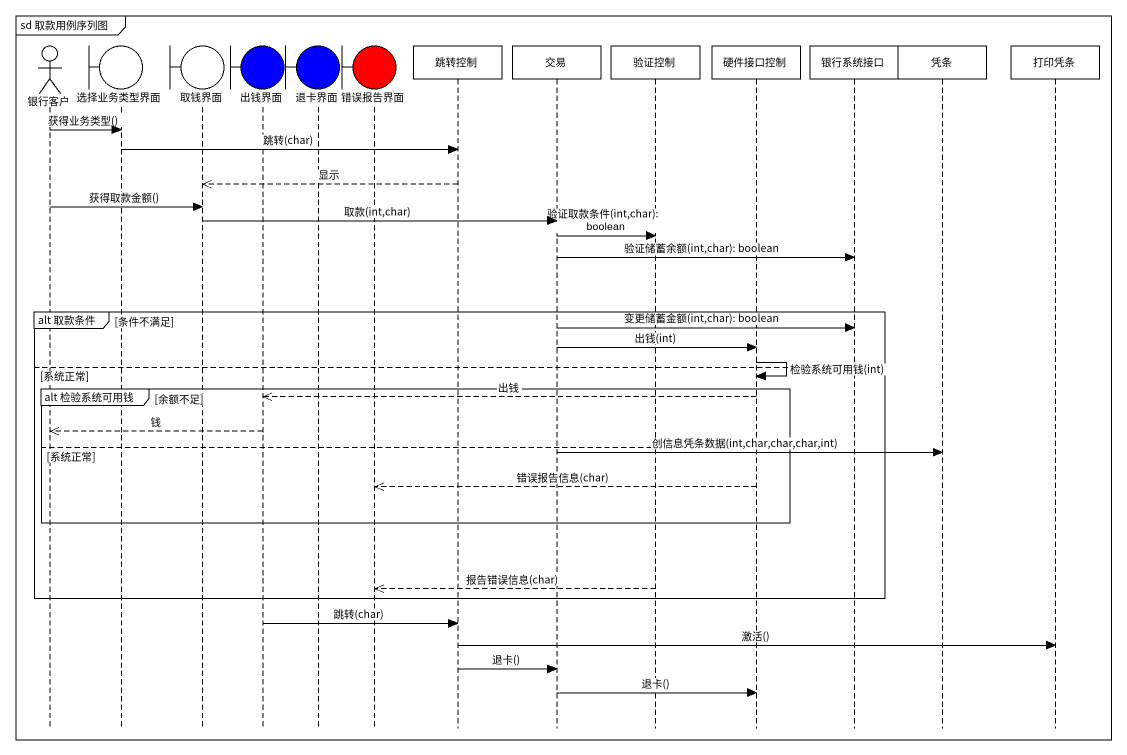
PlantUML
@startuml
mainframe sd 取款用例序列图
hide footbox
actor 银行客户
boundary 选择业务类型界面
boundary 取钱界面
boundary 出钱界面 #0000FF
boundary 退卡界面 #0000FF
boundary 错误报告界面 #FF0000
participant 跳转控制
participant 交易
participant 验证控制
participant 硬件接口控制
participant 银行系统接口
participant 凭条
participant 打印凭条

银行客户 -> 选择业务类型界面 : 获得业务类型()
选择业务类型界面 -> 跳转控制 : 跳转(char)
跳转控制 -->> 取钱界面 : 显示
银行客户 -> 取钱界面 : 获得取款金额()
取钱界面 -> 交易 : 取款(int,char)
交易 -> 验证控制 : 验证取款条件(int,char): boolean
交易 -> 银行系统接口 : 验证储蓄余额(int,char): boolean
group alt 取款条件 [条件不满足]
  交易 -> 银行系统接口 : 变更储蓄金额(int,char): boolean
  交易 -> 硬件接口控制 : 出钱(int)
  硬件接口控制 -> 硬件接口控制 : 检验系统可用钱(int)
else 系统正常
  group alt 检验系统可用钱 [余额不足]
    硬件接口控制 -->> 出钱界面 : 出钱
    出钱界面 -->> 银行客户 : 钱
  else 系统正常
    交易 -> 凭条 : 创信息凭条数据(int,char,char,char,int)
    硬件接口控制 -->> 错误报告界面 : 错误报告信息(char)
  end
  验证控制 -->> 错误报告界面 : 报告错误信息(char)
end
出钱界面 -> 跳转控制 : 跳转(char)
跳转控制 -> 打印凭条 : 激活()
跳转控制 -> 交易 : 退卡()
交易 -> 硬件接口控制 : 退卡()
@enduml
